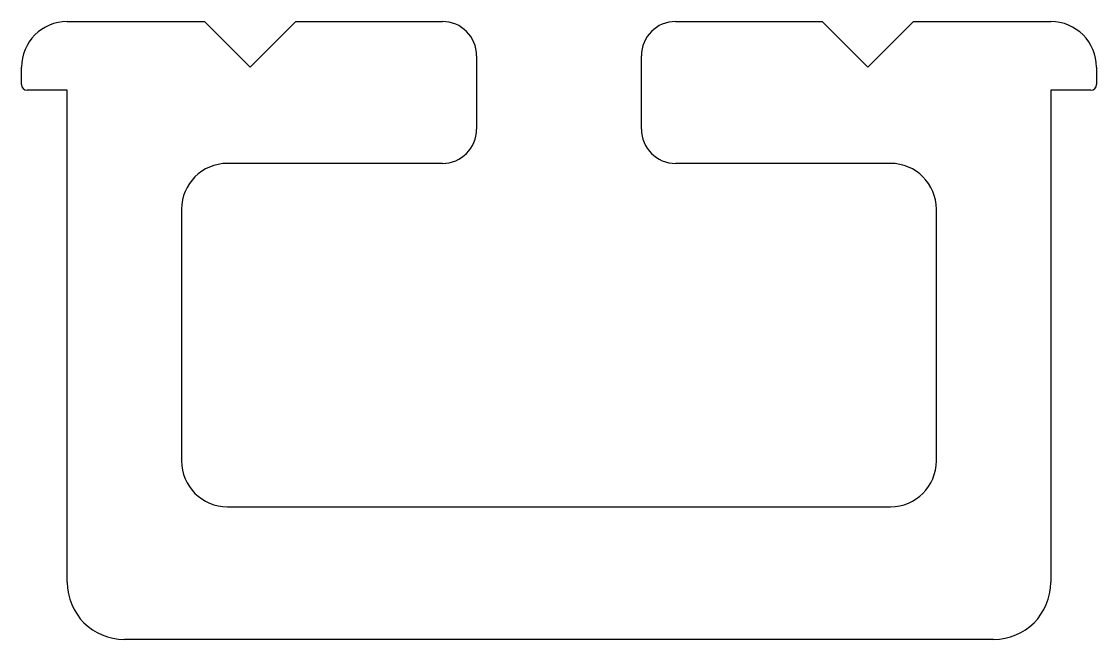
# Model space of a CAD drawing. Extents: x 78 to 259, y -37 to 214.
# Drawn here: x 211.71 to 258.71, y 187.08 to 214.08 of the extents above; entities outside this region: 1.
import ezdxf

# ---------------------------------------------------------------- set-up
doc = ezdxf.new("R2010")
doc.units = 0
doc.layers.get('0').update_dxf_attribs({"linetype": 'CONTINUOUS'})

msp = doc.modelspace()

# ---------------------------------------------------------------- linework, layer by layer
for p, q in [((213.705, 214.083), (219.705, 214.083)), ((219.705, 214.083), (221.705, 212.083)), ((221.705, 212.083), (223.705, 214.083)), ((223.705, 214.083), (230.105, 214.083)), ((240.305, 214.083), (246.705, 214.083)), ((246.705, 214.083), (248.705, 212.083)), ((248.705, 212.083), (250.705, 214.083)), ((250.705, 214.083), (256.705, 214.083)), ((231.605, 212.583), (231.605, 209.383)), ((238.805, 209.383), (238.805, 212.583)), ((211.705, 211.333), (211.705, 212.083)), ((258.705, 212.083), (258.705, 211.333)), ((213.705, 211.083), (211.955, 211.083)), ((213.705, 189.583), (213.705, 211.083)), ((258.455, 211.083), (256.705, 211.083)), ((256.705, 211.083), (256.705, 189.583)), ((230.105, 207.883), (220.705, 207.883)), ((249.705, 207.883), (240.305, 207.883)), ((218.705, 205.883), (218.705, 194.883)), ((251.705, 194.883), (251.705, 205.883)), ((220.705, 192.883), (249.705, 192.883)), ((254.205, 187.083), (216.205, 187.083))]:
    msp.add_line(p, q)
for centre, radius, start, end in [((213.705, 212.083), 2, 90, 180), ((230.105, 212.583), 1.5, 0, 90), ((240.305, 212.583), 1.5, 90, 180), ((256.705, 212.083), 2, 0, 90), ((211.955, 211.333), 0.25, 180, 270), ((258.455, 211.333), 0.25, 270, 0), ((230.105, 209.383), 1.5, 270, 0), ((240.305, 209.383), 1.5, 180, 270), ((220.705, 205.883), 2, 90, 180), ((249.705, 205.883), 2, 0, 90), ((220.705, 194.883), 2, 180, 270), ((249.705, 194.883), 2, 270, 0), ((216.205, 189.583), 2.5, 180, 270), ((254.205, 189.583), 2.5, 270, 0)]:
    msp.add_arc(centre, radius, start, end)
msp.add_point((78.254, -36.668))

doc.saveas('drawing.dxf')
